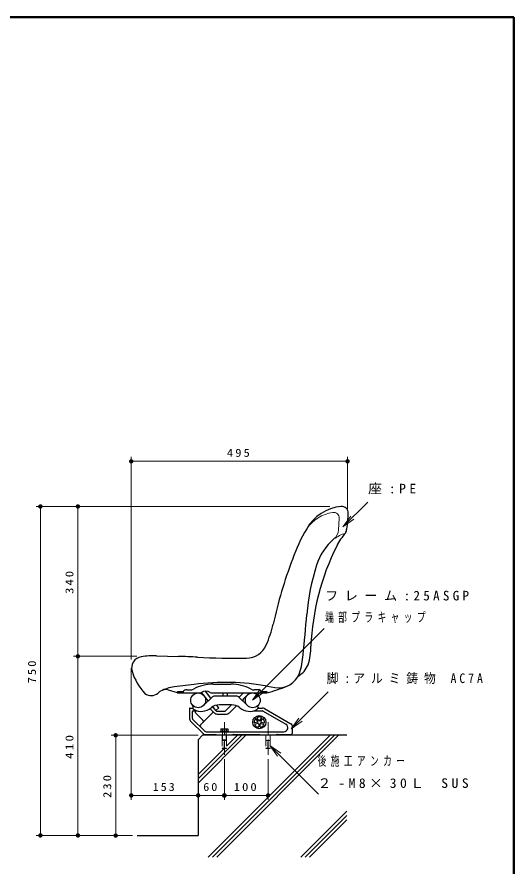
# Model space of a CAD drawing. Units: millimetres on the paper, scale 1:10. Extents: x -365 to 12, y -38 to 257.
# Drawn here: x -113.8 to 0, y 62.4 to 257 of the extents above; entities that cross this region are included whole.
import ezdxf

# ---------------------------------------------------------------- set-up
doc = ezdxf.new("R2010")
doc.units = ezdxf.units.MM
for name, pattern in [('USER1', [4.5, 2.5, -2]), ('USER2', [6, 3, -1, 1, -1]), ('USER3', [8, 3, -1, 1, -1, 1, -1])]:
    doc.linetypes.add(name, pattern=pattern)
doc.layers.add('LY_1', color=7, linetype='Continuous', lineweight=25)
doc.layers.add('LY_2', color=7, linetype='Continuous', lineweight=13)
doc.styles.add('ＭＳ ゴシック', font='')
doc.styles.get('ＭＳ ゴシック').set_extended_font_data('MS Gothic')

# ---------------------------------------------------------------- blocks, each defined once
blk = doc.blocks.new('open_arrow')
at = {"color": 0, "linetype": 'Continuous', "lineweight": -2}
blk.add_lwpolyline([(7.5, 1.25), (0, 0), (7.5, -1.25)], dxfattribs=at)
blk = doc.blocks.new('filled_dot')
at = {"color": 0, "linetype": 'Continuous', "lineweight": -2, "const_width": 1.25}
blk.add_lwpolyline([(-0.625, 0, 1), (0.625, 0, 1)], format="xyb", close=True, dxfattribs=at)

msp = doc.modelspace()

# ---------------------------------------------------------------- linework, layer by layer
at = {"layer": 'LY_1', "lineweight": 13}
for p, q in [((-87.623, 109.924), (-87.623, 156.285)), ((-38.098, 144.443), (-38.098, 156.285)), ((-87.623, 155.285), (-38.098, 155.285)), ((-42.138, 144.943), (-109.408, 144.943)), ((-108.408, 69.643), (-108.408, 144.943)), ((-99.83, 110.643), (-99.83, 144.943)), ((-39.152, 140.264), (-33.496, 145.921)), ((-59.855, 100.611), (-43.483, 116.984)), ((-86.308, 110.643), (-100.83, 110.643)), ((-99.83, 69.643), (-99.83, 110.643)), ((-87.623, 107.924), (-87.623, 77.795)), ((-50.997, 94.014), (-42.511, 102.499)), ((-72.298, 92.56), (-92.18, 92.56)), ((-91.18, 69.593), (-91.18, 92.56)), ((-72.298, 81.612), (-61.35, 92.56)), ((-72.298, 82.602), (-62.34, 92.56)), ((-70.034, 64.643), (-42.116, 92.56)), ((-69.044, 64.643), (-41.127, 92.56)), ((-68.054, 64.643), (-40.137, 92.56)), ((-65.738, 90.152), (-63.33, 92.56)), ((-72.298, 83.592), (-66.33, 89.56)), ((-55.884, 90.237), (-44.742, 79.095)), ((-66.298, 87.06), (-66.298, 77.795)), ((-56.298, 87.06), (-56.298, 77.795)), ((-72.298, 78.795), (-87.623, 78.795)), ((-72.298, 78.795), (-66.298, 78.795)), ((-56.298, 78.795), (-66.298, 78.795)), ((-48.821, 64.643), (-38.298, 75.166)), ((-47.831, 64.643), (-38.298, 74.176)), ((-46.841, 64.643), (-38.298, 73.186)), ((-87.298, 69.643), (-109.408, 69.643))]:
    msp.add_line(p, q, dxfattribs=at)
at = {"layer": 'LY_1', "color": 21, "lineweight": 13}
msp.add_line((-40.164, 139.564), (-40.001, 142.206), dxfattribs=at)
at = {"layer": 'LY_1', "color": 21}
for p, q in [((-81.873, 110.754), (-76.77, 110.629)), ((-73.242, 104.209), (-77.763, 103.627)), ((-56.424, 103.819), (-54.743, 103.523)), ((-77.048, 102.26), (-79.126, 102.928))]:
    msp.add_line(p, q, dxfattribs=at)
at = {"layer": 'LY_1'}
for p, q in [((-68.777, 104.26), (-64.818, 104.26)), ((-77.048, 102.58), (-77.048, 102.26)), ((-77.048, 102.58), (-75.708, 102.58)), ((-77.048, 102.26), (-71.813, 102.26)), ((-75.708, 102.58), (-75.708, 102.26)), ((-74.923, 102.96), (-74.089, 102.96)), ((-70.017, 100.438), (-71.546, 102.337)), ((-71.096, 99.358), (-69.207, 101.247)), ((-69.377, 101.078), (-70.648, 102.657)), ((-69.283, 102.26), (-56.548, 102.26)), ((-63.596, 101.54), (-68.5, 101.54)), ((-66.548, 101.54), (-66.548, 102.26)), ((-65.548, 101.54), (-65.548, 102.26)), ((-61, 99.358), (-62.889, 101.247)), ((-58.673, 102.96), (-59.507, 102.96)), ((-57.888, 102.58), (-57.888, 102.26)), ((-57.888, 102.58), (-56.548, 102.58)), ((-56.548, 102.58), (-56.548, 102.26)), ((-67.558, 98.818), (-68.083, 99.47)), ((-64.658, 99.54), (-67.438, 99.54)), ((-73.548, 98.974), (-73.35, 99.225)), ((-73.548, 98.974), (-73.499, 98.778)), ((-68.259, 98.254), (-68.96, 99.125)), ((-68.259, 98.254), (-67.558, 98.818)), ((-58.548, 98.974), (-58.746, 99.225)), ((-58.548, 98.974), (-58.597, 98.778)), ((-71.298, 92.56), (-72.298, 91.56)), ((-72.298, 91.56), (-72.298, 69.643)), ((-38.298, 92.56), (-71.298, 92.56)), ((-86.298, 69.643), (-72.298, 69.643))]:
    msp.add_line(p, q, dxfattribs=at)
at = {"layer": 'LY_1', "color": 4}
for p, q in [((-62.909, 101.268), (-61.917, 102.26)), ((-61.919, 100.914), (-60.573, 102.26)), ((-67.557, 98.818), (-67.973, 99.334)), ((-66.005, 98.172), (-64.637, 99.54)), ((-65.121, 97.713), (-63.518, 99.315)), ((-74.298, 98.71), (-74.298, 96.484)), ((-74.198, 98.81), (-73.547, 98.81)), ((-73.648, 97.86), (-73.648, 96.484)), ((-73.348, 98.16), (-72.5, 98.16)), ((-72.917, 97.679), (-71.187, 95.949)), ((-71.788, 94.924), (-69.03, 97.681)), ((-69.592, 98.667), (-68.637, 97.713)), ((-69.066, 99.06), (-68.178, 98.172)), ((-68.259, 98.253), (-68.96, 99.125)), ((-68.259, 98.253), (-67.558, 98.818)), ((-67.965, 98.084), (-66.217, 98.084)), ((-67.965, 97.434), (-65.793, 97.434)), ((-59.596, 98.16), (-57.553, 98.16)), ((-58.589, 98.81), (-57.553, 98.81)), ((-57.403, 98.12), (-52.228, 95.133)), ((-57.078, 98.683), (-51.048, 95.202)), ((-74.02, 95.812), (-71.027, 92.819)), ((-73.56, 96.272), (-70.927, 93.639)), ((-58.737, 95.575), (-59.301, 95.392)), ((-58.662, 95.806), (-59.011, 96.286)), ((-58.419, 95.983), (-58.768, 96.463)), ((-58.177, 95.983), (-57.828, 96.463)), ((-57.934, 95.806), (-57.585, 96.286)), ((-57.859, 95.575), (-57.295, 95.392)), ((-58.644, 95.29), (-59.209, 95.107)), ((-58.448, 95.147), (-58.448, 94.554)), ((-58.148, 95.147), (-58.148, 94.554)), ((-57.952, 95.29), (-57.387, 95.107)), ((-50.798, 94.769), (-50.798, 92.96)), ((-70.885, 92.76), (-68.175, 92.76)), ((-70.255, 93.36), (-52.703, 93.36)), ((-64.422, 92.76), (-58.175, 92.76)), ((-54.422, 92.76), (-50.998, 92.76))]:
    msp.add_line(p, q, dxfattribs=at)
at = {"layer": 'LY_1', "linetype": 'USER2', "lineweight": 13}
for p, q in [((-66.298, 95.57), (-66.298, 88.06)), ((-56.298, 95.57), (-56.298, 88.06))]:
    msp.add_line(p, q, dxfattribs=at)
at = {"layer": 'LY_1', "color": 2}
for p, q in [((-67.198, 93.52), (-67.198, 93.36)), ((-67.198, 93.52), (-65.398, 93.52)), ((-67.088, 94.07), (-65.508, 94.07)), ((-67.088, 94.07), (-67.088, 93.52)), ((-66.693, 94.07), (-66.693, 93.52)), ((-65.903, 94.07), (-65.903, 93.52)), ((-65.508, 94.07), (-65.508, 93.52)), ((-65.398, 93.52), (-65.398, 93.36)), ((-67.198, 93.36), (-65.398, 93.36))]:
    msp.add_line(p, q, dxfattribs=at)
at = {"layer": 'LY_1', "color": 2, "linetype": 'USER1', "lineweight": 13}
for p, q in [((-66.698, 93.52), (-66.698, 91.52)), ((-65.898, 93.52), (-65.898, 91.52)), ((-66.798, 92.56), (-65.798, 92.56)), ((-66.798, 92.56), (-66.798, 89.61)), ((-66.698, 91.52), (-65.898, 91.52)), ((-65.798, 92.56), (-65.798, 89.61)), ((-56.798, 92.56), (-55.798, 92.56)), ((-56.798, 92.56), (-56.798, 89.61)), ((-55.798, 92.56), (-55.798, 89.61)), ((-66.748, 89.56), (-66.798, 89.61)), ((-66.798, 89.61), (-66.348, 89.61)), ((-66.748, 89.56), (-66.348, 89.56)), ((-66.348, 91.06), (-66.348, 89.56)), ((-66.348, 91.06), (-66.248, 91.06)), ((-66.248, 91.06), (-66.248, 89.56)), ((-65.798, 89.61), (-66.248, 89.61)), ((-65.848, 89.56), (-66.248, 89.56)), ((-65.848, 89.56), (-65.798, 89.61)), ((-56.748, 89.56), (-56.798, 89.61)), ((-56.798, 89.61), (-56.348, 89.61)), ((-56.748, 89.56), (-56.348, 89.56)), ((-56.348, 91.06), (-56.348, 89.56)), ((-56.348, 91.06), (-56.248, 91.06)), ((-56.248, 91.06), (-56.248, 89.56)), ((-55.798, 89.61), (-56.248, 89.61)), ((-55.848, 89.56), (-56.248, 89.56)), ((-55.848, 89.56), (-55.798, 89.61))]:
    msp.add_line(p, q, dxfattribs=at)
at = {"layer": 'LY_1', "linetype": 'USER3', "lineweight": 13}
for p, q in [((-66.631, 91.36), (-65.966, 91.36)), ((-56.631, 91.36), (-55.966, 91.36))]:
    msp.add_line(p, q, dxfattribs=at)
at = {"layer": 'LY_1', "color": 32}
for centre in [(-72.298, 100.56), (-59.798, 100.56)]:
    msp.add_circle(centre, 1.7, dxfattribs=at)
at = {"layer": 'LY_1', "color": 4}
msp.add_circle((-58.298, 95.56), 1.5, dxfattribs=at)
at = {"layer": 'LY_1', "color": 21}
for centre, radius, start, end in [((-38.696, 134.976), 10, 95.07941, 151.00369), ((-39.448, 143.443), 1.5, 358.99399, 95.46743), ((-62.451, 143.847), 24.506, 350.55205, 358.99403), ((-16.957, 121.293), 35.675, 148.70646, 161.17831), ((-29.922, 130.743), 11.835, 136.93662, 154.19776), ((-41.128, 140.111), 2.865, 333.29707, 354.24302), ((-32.641, 127.487), 13.188, 130.57289, 162.31924), ((9.473, 110.773), 56, 153.3465, 177.75664), ((39.507, 98.03), 96.7, 158.92472, 168.1019), ((2.431, 116.307), 50, 162.31924, 175.5273), ((-901.252, 195.038), 857.108, 354.37099, 354.9913), ((-86.308, 125.791), 32.159, 337.04185, 345.91957), ((-61.301, 115.197), 5, 270.42167, 337.04185), ((-59.166, 112.751), 12.684, 341.29588, 0.96727), ((-63.251, 111.844), 15, 340.27792, 356.64653), ((-84.934, 107.969), 2.6, 98.50076, 196.71888), ((-82.364, 90.774), 19.986, 88.59188, 98.50076), ((-78.952, 21.859), 88.797, 85.82404, 88.59236), ((-62.782, 316.538), 206.346, 267.30469, 270.42167), ((-75.204, 110.892), 12.76, 196.71888, 223.30807), ((-51.727, 110.445), 4.901, 298.01209, 338.93838), ((-53.869, 108.481), 5.034, 260.01209, 340.27792), ((-76.479, 93.65), 10.06, 97.33342, 116.28091), ((-66.112, 48.808), 55.857, 80.01208, 97.3334), ((-67.138, 140.832), 40, 285.36005, 292.30093), ((-83.043, 103.978), 2.339, 231.81897, 311.66703), ((-77.602, 97.886), 5.83, 124.85276, 131.76776), ((-79.732, 101.024), 2, 72.189, 113.80615)]:
    msp.add_arc(centre, radius, start, end, dxfattribs=at)
at = {"layer": 'LY_1', "color": 21, "lineweight": 13}
for centre, radius, start, end in [((-40.259, 135.018), 8.642, 98.13519, 146.21583), ((-41.298, 142.287), 1.3, 356.45287, 98.13519), ((-43.05, 139.743), 2.891, 309.28403, 356.45601), ((-35.903, 130.138), 9.086, 107.05522, 125.72087)]:
    msp.add_arc(centre, radius, start, end, dxfattribs=at)
at = {"layer": 'LY_1'}
for centre, radius, start, end in [((-68.777, 94.26), 10, 90.00002, 117.50674), ((-64.818, 94.26), 10, 62.493, 90.00002), ((-74.923, 101.96), 1, 90.00002, 141.68409), ((-74.089, 104.46), 1.5, 269.99998, 297.50704), ((-71.813, 102.76), 0.5, 270.00002, 305.09644), ((-70.548, 100.96), 1.7, 54.90283, 125.09888), ((-69.283, 102.76), 0.5, 234.90356, 269.99998), ((-68.5, 100.54), 1, 90.00002, 135.00003), ((-63.596, 100.54), 1, 44.99995, 90.00002), ((-59.507, 104.46), 1.5, 242.493, 269.99998), ((-58.673, 101.96), 1, 38.31588, 90.00002), ((-67.438, 96.54), 3, 90.00002, 129.71514), ((-64.658, 96.54), 3, 50.28485, 90.00002), ((-73.014, 98.899), 0.5, 194.03618, 241.68465), ((-71.591, 101.54), 3.5, 241.68463, 309.71514), ((-60.505, 101.54), 3.5, 230.28487, 298.31532), ((-59.082, 98.899), 0.5, 298.31531, 345.96377)]:
    msp.add_arc(centre, radius, start, end, dxfattribs=at)
at = {"layer": 'LY_1', "color": 4}
for centre, radius, start, end in [((-61.566, 100.56), 0.5, 135.00033, 199.14572), ((-74.198, 98.71), 0.1, 89.99998, 179.99996), ((-73.348, 97.86), 0.3, 89.99998, 179.99996), ((-72.705, 97.891), 0.3, 116.19559, 224.99997), ((-68.818, 97.469), 0.3, 45.00041, 135.00007), ((-67.965, 98.384), 0.95, 224.99994, 270.00002), ((-67.965, 98.384), 0.3, 224.99984, 270.00002), ((-66.217, 98.384), 0.3, 270.00002, 315), ((-65.792, 98.384), 0.95, 270.00002, 315), ((-57.553, 97.86), 0.95, 60.00314, 89.99998), ((-57.553, 97.86), 0.3, 60.00336, 89.99998), ((-73.348, 96.484), 0.95, 179.99998, 224.99999), ((-73.348, 96.484), 0.3, 179.99998, 224.99999), ((-71.399, 95.737), 0.3, 315, 45), ((-58.298, 95.56), 1.2, 142.60154, 181.39843), ((-59.348, 95.535), 0.15, 181.39841, 287.99994), ((-59.132, 96.198), 0.15, 36.00011, 142.60162), ((-58.647, 96.551), 0.15, 109.39839, 215.99994), ((-58.783, 95.718), 0.15, 287.99991, 35.99998), ((-58.298, 95.56), 1.2, 70.60154, 109.39844), ((-58.298, 96.071), 0.15, 215.99991, 323.99998), ((-57.813, 95.718), 0.15, 143.9999, 251.99997), ((-57.949, 96.551), 0.15, 324.00011, 70.60162), ((-57.464, 96.198), 0.15, 37.39839, 143.99992), ((-58.298, 95.56), 1.2, 358.60155, 37.39844), ((-57.248, 95.535), 0.15, 252.00011, 358.60163), ((-71.576, 94.711), 0.3, 135.00001, 224.99997), ((-70.255, 94.31), 0.95, 224.99999, 270.00002), ((-59.162, 94.964), 0.15, 108.0001, 214.60162), ((-58.298, 95.56), 1.2, 214.60156, 253.39845), ((-58.598, 95.147), 0.15, 359.9999, 107.99998), ((-58.598, 94.554), 0.15, 253.3984, 359.99994), ((-57.998, 95.147), 0.15, 71.9999, 179.99996), ((-57.998, 94.554), 0.15, 180.00012, 286.60164), ((-58.298, 95.56), 1.2, 286.60155, 325.39845), ((-57.434, 94.964), 0.15, 325.3984, 71.99993), ((-52.703, 94.31), 0.95, 270.00002, 60.00332), ((-51.298, 94.769), 0.5, 0, 60.00328), ((-70.885, 92.96), 0.2, 224.99999, 270.00002), ((-68.498, 92.56), 0.2, 359.99999, 89.99997), ((-64.098, 92.56), 0.2, 89.99998, 180), ((-58.498, 92.56), 0.2, 359.99999, 89.99997), ((-54.098, 92.56), 0.2, 89.99998, 180), ((-50.998, 92.96), 0.2, 270.00002, 0)]:
    msp.add_arc(centre, radius, start, end, dxfattribs=at)
at = {"layer": 'LY_2', "lineweight": 50}
for p, q in [((0, 257), (-365, 257)), ((0, 0), (0, 257))]:
    msp.add_line(p, q, dxfattribs=at)

# ---------------------------------------------------------------- block references
at = {"layer": 'LY_1', "lineweight": 13, "xscale": 0.4, "yscale": 0.4}
for p in [(-87.623, 155.285), (-87.623, 78.795)]:
    msp.add_blockref('filled_dot', p, dxfattribs=at)
at = {"layer": 'LY_1', "lineweight": 13}
for name, p, xscale, yscale, rotation in [('filled_dot', (-38.098, 155.285), 0.4, 0.4, 180), ('filled_dot', (-108.408, 144.943), 0.4, 0.4, 270), ('filled_dot', (-99.83, 144.943), 0.4, 0.4, 270), ('open_arrow', (-39.152, 140.264), 0.4, 0.4, 45), ('filled_dot', (-99.83, 110.643), 0.4, 0.4, 270), ('filled_dot', (-99.83, 110.643), 0.4, 0.4, 90), ('open_arrow', (-59.855, 100.611), 0.4, 0.4, 45), ('open_arrow', (-50.997, 94.014), 0.4, 0.4, 45), ('filled_dot', (-91.18, 92.56), 0.4, 0.4, 270), ('open_arrow', (-55.884, 90.237), 0.4, 0.4, 315), ('filled_dot', (-72.298, 78.795), 0.4, 0.4, 180), ('filled_dot', (-66.298, 78.795), 0.431, 0.431, 180), ('filled_dot', (-56.298, 78.795), 0.4, 0.4, 180), ('filled_dot', (-108.408, 69.643), 0.4, 0.4, 90), ('filled_dot', (-99.83, 69.643), 0.4, 0.4, 90), ('filled_dot', (-91.18, 69.593), 0.4, 0.4, 90)]:
    msp.add_blockref(name, p, dxfattribs=dict(at, xscale=xscale, yscale=yscale, rotation=rotation))

# ---------------------------------------------------------------- texts
at = {"layer": 'LY_1', "style": 'ＭＳ ゴシック'}
for s, insert, char_height, attachment_point in [('\\T1.33;\\W1.15;495', (-62.861, 156.285), 1.833, 8), ('\\T1.5;\\W1.05;座:PE', (-33.388, 148.921), 2.199, 4), ('\\T1.5;フレーム:25ASGP', (-43.251, 124.484), 2.199, 4), ('\\T1.5;\\W0.65;端部プラキャップ', (-43.251, 119.484), 2.199, 4), ('\\T1.5;\\W0.9;脚:アルミ鋳物\\~AC7A', (-42.864, 105.499), 2.199, 4), ('\\T1.5;\\W0.65;後施工アンカー', (-44.964, 86.595), 2.199, 4), ('\\T1.5;\\W1.05;２-M8×30Ｌ\\~SUS', (-44.964, 81.595), 2.199, 4), ('\\T1.33;\\W1.1;153', (-79.961, 79.795), 1.833, 8), ('\\T1.34;\\W1.1;60', (-69.298, 79.795), 1.833, 8), ('\\T1.33;\\W1.15;100', (-61.298, 79.795), 1.833, 8)]:
    msp.add_mtext(s, dxfattribs=dict(at, insert=insert, char_height=char_height, attachment_point=attachment_point))
at = {"layer": 'LY_1', "char_height": 1.833, "attachment_point": 8, "rotation": 90, "style": 'ＭＳ ゴシック'}
for s, insert in [('\\T1.33;\\W1.15;340', (-100.83, 127.793)), ('\\T1.33;\\W1.15;750', (-109.408, 107.293)), ('\\T1.33;\\W1.2;410', (-100.83, 90.143)), ('\\T1.33;\\W1.15;230', (-92.18, 81.077))]:
    msp.add_mtext(s, dxfattribs=dict(at, insert=insert))

doc.saveas('drawing.dxf')
